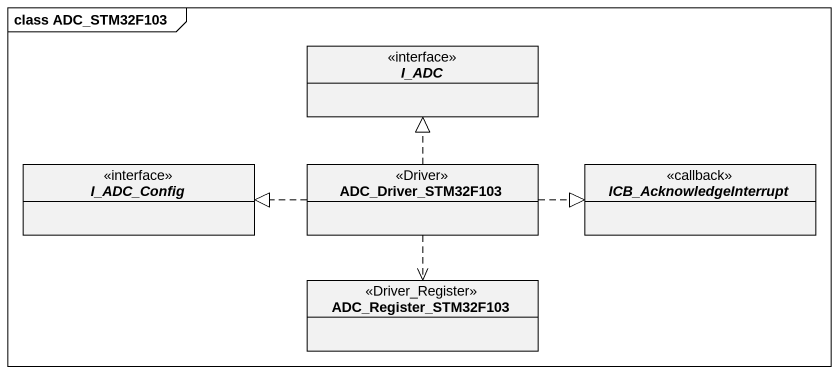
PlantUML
@startuml
mainframe class ADC_STM32F103
hide circle
hide empty members
interface I_ADC
interface I_ADC_Config
class ADC_Driver_STM32F103 <<Driver>>
interface ICB_AcknowledgeInterrupt <<callback>>
class ADC_Register_STM32F103 <<Driver_Register>>
ADC_Driver_STM32F103 .up.|> I_ADC
ADC_Driver_STM32F103 .left.|> I_ADC_Config
ADC_Driver_STM32F103 .right.|> ICB_AcknowledgeInterrupt
ADC_Driver_STM32F103 ..> ADC_Register_STM32F103
@enduml
